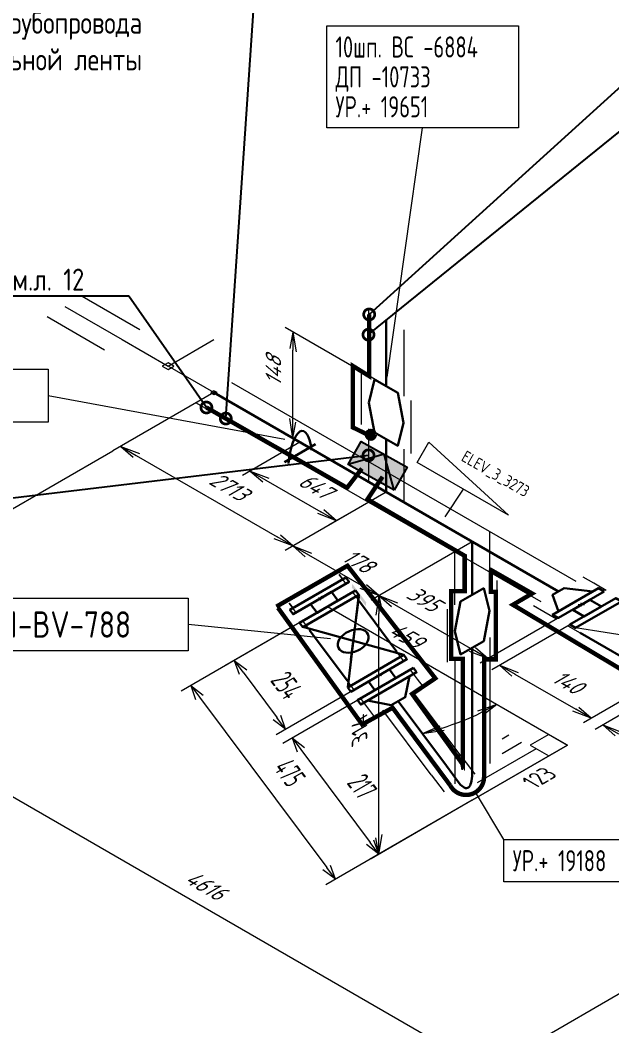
# Model space of a CAD drawing. Header units: millimetres. Extents: x 10051 to 26505, y 4675 to 5194.
# Drawn here: x 17602.6 to 17669.9, y 4956.3 to 5070.7 of the extents above; entities that cross this region are included whole.
import ezdxf
from ezdxf import colors
from ezdxf.entities.mleader import LeaderData, LeaderLine
from ezdxf.enums import TextEntityAlignment as Align
from ezdxf.math import Vec2, Vec3

# ---------------------------------------------------------------- set-up
doc = ezdxf.new("R2010")
doc.units = ezdxf.units.MM
doc.layers.get('0').update_dxf_attribs({"lineweight": 15})
for name, color, linetype, lineweight in [('--TEXT--', 150, 'Continuous', 25), ('_НС', 1, 'Continuous', 30), ('подложка', 252, 'Continuous', 9), ('Построение', 7, 'Continuous', 30), ('СН', 1, 'Continuous', 50)]:
    doc.layers.add(name, color=color, linetype=linetype, lineweight=lineweight)
doc.layers.add('Коробки', color=250, linetype='Continuous')
doc.styles.add('GOST_2.304', font='CS_Gost2304.shx', dxfattribs={"height": 2.5})
doc.styles.add('Style-CS_Gost2304', font='CS_Gost2304.shx')

# ---------------------------------------------------------------- blocks, each defined once
blk = doc.blocks.new('TerminatorOpen_0.4')
at = {"color": 0, "linetype": 'ByBlock', "lineweight": -2}
for q in [(-1, 0.2), (-1, 0), (-1, -0.2)]:
    blk.add_line((0, 0), q, dxfattribs=at)
blk = doc.blocks.new('A$C612D6D77')
at = {"layer": 'Коробки', "linetype": 'ByBlock', "ltscale": 0.5}
h = blk.add_hatch(color=3, dxfattribs=at)
h.paths.add_polyline_path([(300, 300), (0, 300), (0, 0)])
h.paths.add_polyline_path([(600, 0), (600, 300), (300, 300)])
at = {"layer": 'Коробки', "linetype": 'ByBlock', "ltscale": 0.5, "true_color": 0xffffff}
blk.add_hatch(color=7, dxfattribs=at).paths.add_polyline_path([(0, 0), (600, 0), (300, 300)])
at = {"layer": 'Коробки', "linetype": 'ByBlock', "ltscale": 0.5}
for p, q in [((0, 0), (300, 300)), ((300, 300), (600, 0))]:
    blk.add_line(p, q, dxfattribs=at)
blk.add_lwpolyline([(0, 0), (600, 0), (600, 300), (0, 300)], close=True, dxfattribs=at)
blk = doc.blocks.new('_DotSmall')
at = {"color": 0, "linetype": 'ByBlock', "const_width": 0.5}
blk.add_lwpolyline([(-0.0625, 0, 1), (0.0625, 0, 1)], format="xyb", close=True, dxfattribs=at)
blk = doc.blocks.new('*U5')
at = {"layer": 'СН'}
blk.add_hatch(color=256, dxfattribs=at).paths.add_polyline_path([(0.5, 0, 1), (-0.5, 0, 1)])
blk.add_circle((0, 0), 0.5, dxfattribs=at)

msp = doc.modelspace()

# ---------------------------------------------------------------- hatches: boundary and pattern name
at = {"extrusion": (-5.55112e-17, 0.816497, 0.57735)}
h = msp.add_hatch(color=256, dxfattribs=at)
edge = h.paths.add_edge_path()
edge.add_arc((-17624.6, -2752.81), 1, -45, 315)
at = {"layer": 'подложка', "true_color": 0x000000, "extrusion": (-0.707107, -0.408248, 0.57735)}
h = msp.add_hatch(color=18, dxfattribs=at)
edge = h.paths.add_edge_path()
edge.add_arc((4466.79, 10444.16), 1, 135, 495)
at = {"layer": 'подложка', "extrusion": (0.707107, 0.408248, -0.57735)}
h = msp.add_hatch(color=256, dxfattribs=at)
edge = h.paths.add_edge_path()
edge.add_arc((-4472.01, 10438.94), 1, -135, 225)
at = {"layer": 'подложка', "extrusion": (-0.707107, -0.408248, 0.57735)}
h = msp.add_hatch(color=256, dxfattribs=at)
edge = h.paths.add_edge_path()
edge.add_arc((4472.01, 10438.94), 0.462, 135, 495)
h = msp.add_hatch(color=256, dxfattribs=at)
edge = h.paths.add_edge_path()
edge.add_arc((4477.24, 10433.72), 0.462, 135, 495)
at = {"layer": 'подложка', "extrusion": (0.707107, 0.408248, -0.57735)}
h = msp.add_hatch(color=256, dxfattribs=at)
edge = h.paths.add_edge_path()
edge.add_arc((-4487.03, 10443.51), 0.462, -135, 225)
at = {"layer": 'подложка', "extrusion": (0.707107, -0.408248, 0.57735)}
h = msp.add_hatch(color=256, dxfattribs=at)
edge = h.paths.add_edge_path()
edge.add_arc((13161.73, -7215.69), 1, 45, 405)
at = {"layer": 'подложка', "extrusion": (-5.55112e-17, 0.816497, 0.57735)}
h = msp.add_hatch(color=256, dxfattribs=at)
edge = h.paths.add_edge_path()
edge.add_arc((-17663.77, -2713.65), 1, -45, 315)
at = {"layer": 'подложка', "extrusion": (0.707107, 0.408248, -0.57735)}
h = msp.add_hatch(color=256, dxfattribs=at)
edge = h.paths.add_edge_path()
edge.add_arc((-4492.25, 10438.29), 0.462, -135, 225)
at = {"layer": 'подложка', "extrusion": (0.707107, -0.408248, 0.57735)}
h = msp.add_hatch(color=256, dxfattribs=at)
edge = h.paths.add_edge_path()
edge.add_arc((13156.5, -7220.91), 1, 45, 405)
at = {"layer": 'подложка', "extrusion": (-5.55112e-17, 0.816497, 0.57735)}
h = msp.add_hatch(color=256, dxfattribs=at)
edge = h.paths.add_edge_path()
edge.add_ellipse((-17645.57, -2742.93), major_axis=(-0.22, -1.15), ratio=0.678749, start_angle=0, end_angle=360)
at = {"layer": 'подложка', "extrusion": (0.707107, -0.408248, 0.57735)}
h = msp.add_hatch(color=256, dxfattribs=at)
edge = h.paths.add_edge_path()
edge.add_arc((13146.71, -7230.7), 1, 45, 405)
at = {"layer": 'подложка', "extrusion": (-5.55112e-17, 0.816497, 0.57735)}
h = msp.add_hatch(color=256, dxfattribs=at)
edge = h.paths.add_edge_path()
edge.add_ellipse((-17651.05, -2730.22), major_axis=(-0.22, -1.15), ratio=0.678749, start_angle=0, end_angle=360)

# ---------------------------------------------------------------- linework, layer by layer
at = {"layer": '_НС', "linetype": 'Continuous', "lineweight": 30, "const_width": 0.5}
for points in [[(17642.45, 5023.36), (17642.45, 5023.36), (17640.39, 5024.36), (17640.39, 5031.35), (17642.26, 5030.19), (17642.26, 5037.2)], [(17623.75, 5026.62), (17639.74, 5017.49), (17641.43, 5019.68)], [(17631.7, 5003.98), (17639.79, 5008.63), (17649.78, 4995.83), (17647.14, 4994.05), (17652.9, 4986.04), (17652.9, 4998.04), (17651.58, 4998.04), (17651.58, 5005.73), (17653.12, 5005.73), (17653.12, 5009.76), (17642.06, 5016.18), (17643.78, 5018.75)]]:
    msp.add_lwpolyline(points, dxfattribs=at)
for points in [[(17656.08, 5008.19), (17656.08, 5005.65), (17656.66, 5005.65), (17656.66, 4997.99), (17655.32, 4997.99), (17655.32, 4984.61, -0.783562), (17651.47, 4983.66), (17644.92, 4992.48), (17641.46, 4990.58), (17631.89, 5003.84)], [(17655.96, 5008.23), (17660.79, 5005.47), (17658.6, 5004.19), (17678.42, 4992.36), (17680.71, 4993.64), (17704.68, 4979.94), (17704.68, 4924.5, 0.233239), (17707.56, 4918.65), (17744.89, 4897.21), (17744.89, 4877.68), (17730.96, 4868.79)]]:
    msp.add_lwpolyline(points, format="xyb", dxfattribs=at)
at = {"layer": 'подложка'}
for p, q in [((17644.32, 5030.06, 208.58), (17648.33, 5058.41, 208.58)), ((17644.32, 5030.06, 208.58), (17648.33, 5058.41, 208.58)), ((17632.67, 5022.98, 192.06), (17605.76, 5027.96, 192.06)), ((17632.67, 5022.98, 192.06), (17605.76, 5027.96, 192.06)), ((17588.93, 5007.72, 213.19), (17613.11, 5021.68, 193.45)), ((17637.87, 5000.32, 161.65), (17621.66, 5001.95, 161.65)), ((17637.87, 5000.32, 161.65), (17621.66, 5001.95, 161.65)), ((17657.58, 4977.49), (17654.33, 4982.87))]:
    msp.add_line(p, q, dxfattribs=at)
at = {"layer": 'подложка', "extrusion": (-5.55112e-17, 0.816497, 0.57735)}
for p, q in [((17609.63, 5039.27, 168.57), (17616.16, 5035.5, 173.9)), ((17605.63, 5036.96, 171.84), (17612.16, 5033.19, 177.17)), ((17626.6, 5029.47, 182.43), (17665.77, 5006.86, 214.41)), ((17624.6, 5028.31, 184.06), (17613.11, 5021.68, 193.45)), ((17622.6, 5027.16, 185.7), (17661.77, 5004.55, 217.67)), ((17634.39, 5022.66, 192.06), (17627.85, 5018.88, 197.4)), ((17615.76, 5021.17, 194.17), (17631.81, 5011.9, 207.27)), ((17630.5, 5018.37, 198.12), (17636.76, 5014.76, 203.23)), ((17644.18, 5017.01, 200.05), (17632.69, 5010.37, 209.43)), ((17644.18, 5017.01, 200.05), (17632.69, 5010.37, 209.43)), ((17644.18, 5017.01, 200.05), (17637.64, 5013.23, 205.39)), ((17653.98, 5011.35, 208.05), (17642.48, 5004.72, 217.43)), ((17653.98, 5011.35, 208.05), (17642.48, 5004.72, 217.43)), ((17635.35, 5009.86, 210.16), (17641.6, 5006.25, 215.26)), ((17639.62, 5006.59, 152.42), (17638.83, 5007.65, 150.92)), ((17638.83, 5007.65, 150.92), (17639.25, 5007.08, 151.73)), ((17667.79, 5006.64, 214.71), (17666.59, 5007.33, 213.73)), ((17669.21, 5005.83, 215.86), (17667.79, 5006.64, 214.71)), ((17636.71, 5004.72, 155.06), (17636.87, 5005.19, 154.4)), ((17640.35, 5005.61, 153.81), (17641.14, 5004.55, 155.31)), ((17633.96, 5003.33, 157.04), (17633.17, 5004.39, 155.54)), ((17633.17, 5004.39, 155.54), (17633.6, 5003.82, 156.35)), ((17637.07, 5004.93, 154.78), (17636.51, 5004.99, 154.69)), ((17645.14, 5004.21, 218.15), (17654, 4999.09, 225.39)), ((17666.38, 5004.19, 218.17), (17654.89, 4997.56, 227.56)), ((17662.13, 5003.38, 219.33), (17660.94, 5004.07, 218.35)), ((17666.73, 5004.19, 218.17), (17666.02, 5004.19, 218.17)), ((17666.38, 5003.99, 218.46), (17666.38, 5004.4, 217.88)), ((17637.52, 5003.98, 156.12), (17664.82, 4988.22, 178.41)), ((17667.68, 5003.44, 219.24), (17656.19, 4996.81, 228.62)), ((17663.55, 5002.56, 220.48), (17662.13, 5003.38, 219.33)), ((17634.69, 5002.35, 158.43), (17635.49, 5001.29, 159.93)), ((17664.85, 5001.81, 221.55), (17666.27, 5000.99, 222.7)), ((17646.2, 4997.78, 164.88), (17645.41, 4998.84, 163.38)), ((17575.15, 4997.72, 227.33), (17653.86, 4952.27, 291.6)), ((17678.13, 4997.41, 227.77), (17666.64, 4990.78, 237.15)), ((17643.65, 4996.12, 167.23), (17643.1, 4996.18, 167.15)), ((17643.29, 4995.92, 167.52), (17643.45, 4996.38, 166.86)), ((17646.93, 4996.8, 166.27), (17647.72, 4995.74, 167.76)), ((17658.84, 4996.3, 229.34), (17665.75, 4992.31, 234.98)), ((17679.43, 4996.66, 228.83), (17667.94, 4990.02, 238.21)), ((17640.54, 4994.52, 169.5), (17639.75, 4995.58, 168)), ((17647.72, 4995.74, 167.76), (17648.39, 4994.85, 169.03)), ((17652.79, 4986.88, 180.3), (17647.31, 4994.22, 169.92)), ((17641.27, 4993.54, 170.88), (17642.07, 4992.48, 172.38)), ((17656.78, 4992.86, 171.84), (17654.59, 4992.1, 172.91)), ((17656.78, 4992.86, 171.84), (17654.93, 4991.89, 173.22)), ((17656.78, 4992.86, 171.84), (17655.27, 4991.68, 173.52)), ((17642.07, 4992.48, 172.38), (17642.74, 4991.58, 173.65)), ((17649.31, 4984.87, 183.15), (17643.82, 4992.21, 172.77)), ((17648.31, 4989.54, 176.53), (17650.34, 4990.44, 175.27)), ((17648.31, 4989.54, 176.53), (17650.56, 4990.18, 175.64)), ((17648.31, 4989.54, 176.53), (17650.77, 4989.92, 176.01)), ((17658.15, 4989.35, 176.81), (17657.39, 4988.91, 177.43)), ((17653.98, 4981.96, 187.26), (17664.82, 4988.22, 178.41)), ((17659.59, 4988.52, 177.99), (17657.39, 4987.25, 179.78)), ((17652.79, 4986.88, 180.3), (17654.26, 4984.92, 183.07)), ((17661.26, 4987.82, 178.97), (17654.52, 4983.93, 184.47)), ((17649.31, 4984.87, 183.15), (17650.77, 4982.91, 185.92)), ((17706.85, 4980.83, 251.22), (17654.74, 4950.74, 293.76))]:
    msp.add_line(p, q, dxfattribs=at)
at = {"layer": 'подложка', "extrusion": (0.707107, 0.408248, -0.57735)}
for p, q in [((17642.18, 5037.76, 212.28), (17642.18, 5030.22, 206.95)), ((17646.18, 5035.45, 215.54), (17646.18, 5027.91, 210.21)), ((17641.36, 5030.7, 206.27), (17641.36, 5024.67, 202.01)), ((17647.01, 5027.43, 210.89), (17647.01, 5021.4, 206.63)), ((17642.18, 5024.19, 202.68), (17642.18, 5018.16, 198.42)), ((17646.18, 5021.88, 205.95), (17646.18, 5015.85, 201.69)), ((17655.98, 5006.48, 202.15), (17655.98, 5012.51, 206.41)), ((17651.98, 5004.17, 205.42), (17651.98, 5010.2, 209.68)), ((17656.8, 5000.93, 197.21), (17656.8, 5006.96, 201.47)), ((17651.15, 4997.66, 201.83), (17651.15, 5003.69, 206.09)), ((17655.98, 5000.45, 197.89), (17655.98, 4989.14, 189.89)), ((17651.98, 4998.14, 201.15), (17651.98, 4986.83, 193.16)), ((17655.98, 4989.14, 189.89), (17655.98, 4986.13, 187.76)), ((17651.98, 4986.83, 193.16), (17651.98, 4983.82, 191.03))]:
    msp.add_line(p, q, dxfattribs=at)
at = {"layer": 'подложка', "extrusion": (-0.707107, -0.408248, 0.57735)}
for p, q in [((17644.18, 5029.07, 208.58), (17632.69, 5035.7, 199.2)), ((17633.58, 5025.17, 192.84), (17633.58, 5033.15, 198.48)), ((17644.18, 5017.01, 200.05), (17632.69, 5023.64, 190.67))]:
    msp.add_line(p, q, dxfattribs=at)
at = {"layer": 'подложка', "extrusion": (6.98183e-16, -1.27676e-15, -1)}
msp.add_line((17650.9, 5014.19, 205.52), (17652.97, 5017.35, 207.15), dxfattribs=at)
at = {"layer": 'подложка', "extrusion": (0.707107, -0.408248, 0.57735)}
for p, q in [((17653.98, 5011.35, 208.05), (17642.48, 5004.72, 217.43)), ((17643.37, 4977.88, 197.36), (17643.37, 5003.19, 215.26)), ((17653.98, 4981.96, 187.26), (17642.48, 4975.32, 196.64))]:
    msp.add_line(p, q, dxfattribs=at)
at = {"layer": 'подложка', "extrusion": (-0.318028, 0.686756, 0.653625)}
for p, q in [((17637.52, 5003.98, 156.12), (17620.89, 4994.38, 158.11)), ((17637.52, 5003.98, 156.12), (17625.84, 4997.23, 157.52)), ((17627.91, 4996.53, 159.26), (17631.78, 4991.35, 166.59)), ((17643.37, 4996.15, 167.19), (17631.69, 4989.4, 168.59)), ((17644.1, 4995.17, 168.57), (17632.42, 4988.43, 169.98)), ((17622.96, 4993.67, 159.86), (17637.43, 4974.3, 187.25)), ((17634.49, 4987.72, 171.72), (17642.38, 4977.16, 186.66)), ((17653.98, 4981.96, 187.26), (17637.34, 4972.36, 189.26)), ((17653.98, 4981.96, 187.26), (17642.29, 4975.21, 188.66))]:
    msp.add_line(p, q, dxfattribs=at)
at = {"layer": 'подложка', "extrusion": (5.55112e-17, -0.816497, -0.57735)}
msp.add_line((17680.09, 4999.29, 225.1), (17665.72, 5001.56, 221.9), dxfattribs=at)
at = {"layer": 'подложка', "extrusion": (-0.918216, -0.228677, 0.323398)}
for p, q in [((17651.98, 4987.65, 185.61), (17652.75, 4986.33, 186.88)), ((17652.82, 4985.43, 186.43), (17652.51, 4987.26, 186.86)), ((17652.75, 4986.33, 186.88), (17652.82, 4985.43, 186.43))]:
    msp.add_line(p, q, dxfattribs=at)
at = {"layer": 'подложка', "extrusion": (-5.55112e-17, 0.816497, 0.57735), "elevation": 4211.87}
for points in [[(-17607.63, -2769.78), (-17614.16, -2763.25)], [(-17614.16, -2763.25), (-17619.38, -2758.03)], [(-17619.38, -2758.03), (-17624.6, -2763.25)], [(-17624.6, -2752.81), (-17619.38, -2758.03)]]:
    msp.add_lwpolyline(points, dxfattribs=at)
at = {"layer": 'подложка', "elevation": 211.42, "flags": 128}
msp.add_lwpolyline([(17658.12, 5014.38), (17647.73, 5020.38), (17649.06, 5022.69), (17658.12, 5014.38)], dxfattribs=at)
at = {"layer": 'подложка', "extrusion": (-5.55112e-17, 0.816497, 0.57735), "elevation": 4175.87, "flags": 128}
for points in [[(-17637.52, -2761.58), (-17664.82, -2734.28), (-17653.98, -2723.44)], [(-17664.82, -2734.28), (-17662.7, -2736.4), (-17660.58, -2734.28), (-17662.7, -2732.16), (-17664.82, -2734.28)]]:
    msp.add_lwpolyline(points, dxfattribs=at)
at = {"layer": 'подложка', "extrusion": (-5.55112e-17, 0.816497, 0.57735)}
msp.add_arc((-17637.52, -2761.58, 4175.87), 27.23, 118.5951, 129.7382, dxfattribs=at)
at = {"layer": 'подложка', "extrusion": (-0.912166, -0.133595, 0.387435)}
msp.add_solid([(-2395.08, 7197.54, -16696.37), (-2397.41, 7194.29, -16696.37), (-2394.67, 7197.25, -16696.37), (-2397, 7193.99, -16696.37)], dxfattribs=at)
at = {"layer": 'подложка'}
for points in [[(17637.43, 5070.01, 208.58), (17659.23, 5070.01, 208.58), (17659.23, 5058.41, 208.58), (17637.43, 5058.41, 208.58)], [(17620.03, 5031.33, 179.8), (17619.38, 5031.7, 179.27), (17618.73, 5031.33, 179.8), (17619.38, 5030.95, 180.33)], [(17579.99, 5030.96, 192.06), (17605.76, 5030.96, 192.06), (17605.76, 5024.96, 192.06), (17579.99, 5024.96, 192.06)], [(17624.25, 5028.31, 184.06), (17624.6, 5028.11, 184.35), (17624.96, 5028.31, 184.06), (17624.6, 5028.52, 183.77)], [(17595.44, 5004.95, 161.65), (17621.66, 5004.95, 161.65), (17621.66, 4998.95, 161.65), (17595.44, 4998.95, 161.65)], [(17657.58, 4977.49), (17672.91, 4977.49), (17672.91, 4972.69), (17657.58, 4972.69)]]:
    msp.add_3dface(points, dxfattribs=at)
at = {"layer": 'Построение', "ltscale": 0.3, "extrusion": (-0.707107, 0.408248, -0.57735)}
msp.add_line((17636.16, 5022.46, 189.75), (17632.63, 5020.41, 192.64), dxfattribs=at)
at = {"layer": 'Построение', "ltscale": 0.3, "extrusion": (-0.707107, -0.408248, 0.57735)}
msp.add_line((17644.18, 5017.01, 200.05), (17644.18, 5023.04, 204.32), dxfattribs=at)
at = {"layer": 'Построение', "ltscale": 0.3, "extrusion": (0.707107, 0.408248, -0.57735)}
msp.add_line((17653.98, 5011.35, 208.05), (17653.98, 5005.32, 203.78), dxfattribs=at)
at = {"layer": 'Построение', "ltscale": 0.3, "extrusion": (1, 0, 0)}
for points, elevation in [([(5036.6, 213.91), (5029.07, 208.58)], 17644.18), ([(4999.29, 199.52), (4987.99, 191.52)], 17653.98)]:
    msp.add_lwpolyline(points, dxfattribs=dict(at, elevation=elevation))
at = {"layer": 'Построение', "ltscale": 0.3, "extrusion": (0.707107, 0.408248, -0.57735), "elevation": 14409.01}
msp.add_lwpolyline([(-4470.7, 10437.63), (-4467.45, 10439.56), (-4465.48, 10442.85), (-4468.11, 10445.48), (-4471.4, 10443.51), (-4473.33, 10440.26), (-4470.7, 10437.63)], close=True, dxfattribs=at)
at = {"layer": 'Построение', "ltscale": 0.3, "extrusion": (-5.55112e-17, 0.816497, 0.57735)}
for points, elevation in [([(-17624.6, -2752.81), (-17663.77, -2713.65)], 4211.87), ([(-17667.68, -2713.65), (-17664.42, -2714.3), (-17663.11, -2712.99), (-17663.77, -2709.73)], 4211.87), ([(-17645.41, -2752.68), (-17641.14, -2762.57)], 4175.87), ([(-17639.75, -2747.03), (-17635.49, -2756.92)], 4175.87), ([(-17666.27, -2705.49), (-17673.88, -2697.87)], 4211.87), ([(-17651.05, -2730.22), (-17645.57, -2742.93)], 4175.87)]:
    msp.add_lwpolyline(points, dxfattribs=dict(at, elevation=elevation))
at = {"layer": 'Построение', "ltscale": 0.3, "extrusion": (-0.318028, 0.686756, 0.653625), "elevation": -2070.66}
for points in [[(-18111.25, 1995.02), (-18105.7, 2008.83)], [(-18113.01, 2007.82), (-18103.93, 1996.02)], [(-18112.6, 2011.6), (-18111.15, 2014.6), (-18109.33, 2014.85), (-18107.12, 2012.36)]]:
    msp.add_lwpolyline(points, dxfattribs=at)
at = {"layer": 'Построение', "ltscale": 0.3, "extrusion": (-0.707107, 0.408248, -0.57735), "elevation": -10557.48}
msp.add_lwpolyline([(-13163.04, -7217), (-13161.11, -7220.25), (-13157.82, -7222.22), (-13155.19, -7219.59), (-13157.16, -7216.31), (-13160.41, -7214.37), (-13163.04, -7217)], close=True, dxfattribs=at)
at = {"layer": 'Построение', "ltscale": 0.3, "extrusion": (0.912166, 0.133595, -0.387435), "elevation": 16696.37}
msp.add_lwpolyline([(2388.92, 7190.67), (2395.84, 7195.62)], dxfattribs=at)
at = {"layer": 'Построение', "ltscale": 0.3, "extrusion": (0.918216, 0.228677, -0.323398), "elevation": 17288.86}
msp.add_lwpolyline([(572.49, 6100.74), (570.23, 6103.66, -0.414227), (570.91, 6108.84), (573.83, 6111.1)], format="xyb", dxfattribs=at)
at = {"layer": 'Построение', "ltscale": 0.3, "extrusion": (-0.318028, 0.686756, 0.653625)}
msp.add_circle((-18108.47, 2001.92, -2070.66), 1.85, dxfattribs=at)
at = {"layer": 'Построение', "ltscale": 0.3, "extrusion": (0.707107, -0.408248, 0.57735)}
msp.add_ellipse((17634.39, 5019.39, 189.75), major_axis=(0, -4.49, -3.18), ratio=0.363636, start_param=1.942965, end_param=4.34022, dxfattribs=at)
at = {"layer": 'Построение', "ltscale": 0.3, "extrusion": (0.912166, 0.133595, -0.387435)}
msp.add_point((17640.3, 4998.73, 160.84), dxfattribs=at)
at = {"layer": 'Построение', "ltscale": 0.3}
for points in [[(17639.61, 5007.28, 153.66), (17639.97, 5006.8, 154.35), (17633.61, 5003.12, 155.11), (17633.24, 5003.61, 154.42)], [(17640.7, 5005.82, 155.74), (17641.07, 5005.33, 156.43), (17634.71, 5001.65, 157.19), (17634.34, 5002.14, 156.5)], [(17635.6, 5004.27, 154.88), (17636.33, 5003.29, 156.26), (17638.71, 5004.67, 155.97), (17637.98, 5005.65, 154.59)], [(17668.99, 5005.7, 216.04), (17668.34, 5006.08, 215.51), (17663.11, 5003.06, 219.77), (17663.77, 5002.69, 220.3)], [(17670.95, 5004.57, 217.64), (17670.29, 5004.95, 217.11), (17665.07, 5001.93, 221.37), (17665.72, 5001.56, 221.9)], [(17666.7, 5002.87, 220.04), (17665.4, 5003.63, 218.97), (17667.36, 5004.76, 217.37), (17668.66, 5004, 218.44)], [(17646.19, 4998.48, 166.12), (17646.55, 4997.99, 166.81), (17640.19, 4994.31, 167.57), (17639.83, 4994.8, 166.88)], [(17647.28, 4997.01, 168.19), (17647.65, 4996.52, 168.89), (17641.29, 4992.85, 169.65), (17640.92, 4993.34, 168.96)], [(17642.91, 4994.48, 168.72), (17642.18, 4995.46, 167.33), (17644.56, 4996.84, 167.05), (17645.3, 4995.86, 168.43)]]:
    msp.add_3dface(points, dxfattribs=at)

# ---------------------------------------------------------------- block references
at = {"layer": 'Коробки', "linetype": 'ByBlock', "xscale": -0.01, "yscale": 0.01, "zscale": 0.01, "rotation": 330.8751218249242}
msp.add_blockref('A$C612D6D77', (17645.11, 5017.23), dxfattribs=at)
at = {"layer": 'подложка', "extrusion": (-0.707107, -0.408248, 0.57735), "xscale": 2.500000000000002, "yscale": 2.500000000000002, "zscale": 2.500000000000002}
for p, rotation in [((4456.19, 10433.56, -14409.01), 135), ((4466.63, 10423.11, -14409.01), 315.0000000000001)]:
    msp.add_blockref('TerminatorOpen_0.4', p, dxfattribs=dict(at, rotation=rotation))
at = {"layer": 'подложка', "extrusion": (-5.55112e-17, 0.816497, 0.57735), "xscale": 2.5, "yscale": 2.5, "zscale": 2.5}
for p, rotation in [((-17614, -2742.2, 4211.87), 314.9999999999999), ((-17628.74, -2737.36, 4211.87), 314.9999999999999), ((-17638.53, -2727.57, 4211.87), 134.9999999999999), ((-17633.58, -2722.62, 4211.87), 134.9999999999999), ((-17633.58, -2722.62, 4211.87), 314.9999999999999), ((-17643.37, -2712.83, 4211.87), 134.9999999999999), ((-17643.37, -2712.83, 4211.87), 314.9999999999999), ((-17655.77, -2700.43, 4211.87), 134.9999999999999), ((-17657.08, -2699.12, 4211.87), 314.9999999999999), ((-17667.52, -2688.68, 4211.87), 134.9999999999999), ((-17668.83, -2687.37, 4211.87), 314.9999999999999)]:
    msp.add_blockref('TerminatorOpen_0.4', p, dxfattribs=dict(at, rotation=rotation))
at = {"layer": 'подложка', "extrusion": (0.707107, -0.408248, 0.57735), "xscale": 2.499999999999999, "yscale": 2.499999999999999, "zscale": 2.499999999999999}
for p, rotation in [((13156.34, -7199.86, 10557.48), 44.99999999999996), ((13130.88, -7225.32, 10557.48), 225)]:
    msp.add_blockref('TerminatorOpen_0.4', p, dxfattribs=dict(at, rotation=rotation))
at = {"layer": 'подложка', "extrusion": (-0.318028, 0.686756, 0.653625)}
for p, xscale, yscale, zscale, rotation in [((-18095.27, 1996.29, -2070.66), 2.500000000000003, 2.500000000000003, 2.500000000000003, 277.8535838083199), ((-18089.57, 1997.07, -2070.66), 2.500000000000003, 2.500000000000003, 2.500000000000003, 277.8535838083197), ((-18097.28, 2010.92, -2070.66), 2.500000000000003, 2.500000000000003, 2.500000000000003, 97.85358380831983), ((-18097.54, 2012.75, -2070.66), 2.500000000000001, 2.500000000000001, 2.500000000000001, 277.8535838083197), ((-18100.94, 2037.44, -2070.66), 2.500000000000001, 2.500000000000001, 2.500000000000001, 97.85358380831971), ((-18095.25, 2038.22, -2070.66), 2.500000000000003, 2.500000000000003, 2.500000000000003, 97.85358380831971)]:
    msp.add_blockref('TerminatorOpen_0.4', p, dxfattribs=dict(at, xscale=xscale, yscale=yscale, zscale=zscale, rotation=rotation))
at = {"layer": 'СН'}
msp.add_blockref('*U5', (17642.45, 5023.52), dxfattribs=at)

# ---------------------------------------------------------------- texts
at = {"layer": 'подложка', "style": 'Style-CS_Gost2304', "width": 0.875}
for s, p in [('10шп. ВС -6884', (17638.43, 5067.61, 208.58)), ('ДП -10733', (17638.43, 5064.21, 208.58)), ('УР.+ 19651', (17638.43, 5060.81, 208.58)), ('УР.+ 19188', (17658.58, 4975.09))]:
    msp.add_text(s, height=2.4, rotation=360, dxfattribs=at).set_placement(p, align=Align.MIDDLE_LEFT)
at = {"layer": 'подложка', "style": 'Style-CS_Gost2304'}
msp.add_text('1631-BV-788', height=3, rotation=360, dxfattribs=at).set_placement((17596.44, 5001.95, 161.65), align=Align.MIDDLE_LEFT)
at = {"layer": 'подложка', "extrusion": (-5.55112e-17, 0.816497, 0.57735), "style": 'GOST_2.304'}
msp.add_text('4616', height=2.5, rotation=135, dxfattribs=at).set_placement((-17621.14, -2656.47, 4211.87))
at = {"layer": 'подложка', "extrusion": (-0.707107, -0.408248, 0.57735), "insert": (17631.37, 5031.15, 194.36), "char_height": 2.5, "attachment_point": 5, "text_direction": (0, 0.816497, 0.57735), "style": 'GOST_2.304'}
msp.add_mtext('\\A1;148', dxfattribs=at)
at = {"layer": 'подложка', "extrusion": (-5.55112e-17, 0.816497, 0.57735), "char_height": 2.5, "attachment_point": 5, "style": 'GOST_2.304'}
for s, insert, text_direction in [('\\A1;2713', (17626.61, 5017.45, 199.42), (0.707107, -0.408248, 0.57735)), ('\\A1;647', (17636.46, 5017.49, 199.37), (0.707107, -0.408248, 0.57735)), ('\\A1;178', (17641.3, 5008.98, 211.41), (0.707107, -0.408248, 0.57735)), ('\\A1;395', (17648.76, 5004.67, 217.5), (0.707107, -0.408248, 0.57735)), ('\\A1;459', (17646.78, 5000.47, 161.08), (0.707107, -0.408248, 0.57735)), ('\\A1;140', (17665.13, 4995.22, 230.86), (0.707107, -0.408248, 0.57735)), ('\\A1;123', (17661.61, 4984.53, 183.63), (0.707107, 0.408248, -0.57735))]:
    msp.add_mtext(s, dxfattribs=dict(at, insert=insert, text_direction=text_direction))
at = {"layer": 'подложка', "extrusion": (-0.318028, 0.686756, 0.653625), "char_height": 2.5, "attachment_point": 5, "text_direction": (0.39608, -0.530132, 0.74972), "style": 'GOST_2.304'}
for s, insert in [('\\A1;254', (17632.88, 4995.03, 163.26)), ('\\A1;475', (17633.23, 4985.08, 173.89)), ('\\A1;217', (17641.47, 4983.53, 179.52))]:
    msp.add_mtext(s, dxfattribs=dict(at, insert=insert))
at = {"layer": 'подложка', "extrusion": (0.707107, -0.408248, 0.57735), "insert": (17641.16, 4989.97, 208.62), "char_height": 2.5, "attachment_point": 5, "text_direction": (0, 0.816497, 0.57735), "style": 'GOST_2.304'}
msp.add_mtext('\\A1;314', dxfattribs=at)
at = {"layer": 'подложка', "style": 'Style-CS_Gost2304'}
msp.add_attdef('ELEV_3_3273', text='0.3%', height=1.333, rotation=330, dxfattribs=at).set_placement((17656.64, 5019.08, 211.42), align=Align.MIDDLE_CENTER)

# ---------------------------------------------------------------- leaders
at = {"layer": '--TEXT--'}
ml = msp.add_multileader_mtext('Standard', dxfattribs=at)
ml.set_content('СН126.5.3\\P60ВТС2-ВР (6 м)\\Pспирально: на 1п/м трубопровода\\P1,1 м нагревательной ленты', color=256, style='GOST_2.304')
ml.set_leader_properties()
ml.set_arrow_properties(name='DOTSMALL')
ml.build(insert=Vec2(0, 0))
ml.multileader.update_dxf_attribs({"text_left_attachment_type": 6, "text_right_attachment_type": 6, "dogleg_length": 0.36, "arrow_head_size": 2.5})
ctx = ml.context
ctx.base_point, ctx.char_height, ctx.arrow_head_size, ctx.plane_origin = Vec3(17560.43, 5076.82), 2.5, 2.5, Vec3(17626.53, 5102.41)
ctx.left_attachment, ctx.right_attachment, ctx.text_align_type = 6, 6, 2
notes = []
notes.append((ctx, [(0, (1, 1, 0), (17629.46, 5076.82), (-1, 0), 11.02, [(0, [(17625.95, 5025.36)], 0, [])])]))
ctx.mtext.insert, ctx.mtext.defined_height, ctx.mtext.alignment, ctx.mtext.flow_direction = Vec3(17616.44, 5079.95), 0.0309, 3, 5
ml = msp.add_multileader_mtext('Standard', dxfattribs=at)
ml.set_content('{\\C0;Продолжение см.л. 14}', color=256, style='GOST_2.304')
ml.set_leader_properties()
ml.set_arrow_properties(name='DOTSMALL')
ml.build(insert=Vec2(0, 0))
ml.multileader.update_dxf_attribs({"text_left_attachment_type": 6, "text_right_attachment_type": 6, "dogleg_length": 0.36, "arrow_head_size": 2.5})
ctx = ml.context
ctx.base_point, ctx.char_height, ctx.arrow_head_size, ctx.plane_origin = Vec3(17686.22, 5074.26), 2.5, 2.5, Vec3(17734.85, 5078.64)
ctx.left_attachment, ctx.right_attachment, ctx.text_align_type = 6, 6, 2
notes.append((ctx, [(1, (1, 1, 0), (17683.16, 5074.26), (1, 0), 3.06, [(0, [(17642.26, 5037.2)], 0, [])])]))
ctx.mtext.insert, ctx.mtext.defined_height, ctx.mtext.alignment, ctx.mtext.flow_direction = Vec3(17721.35, 5077.39), 0.0309, 3, 5
ml = msp.add_multileader_mtext('Standard', dxfattribs=at)
ml.set_content('СН126.6.1\\P30ВТС2-ВР (8 м)', color=256, style='GOST_2.304')
ml.set_leader_properties()
ml.set_arrow_properties(name='DOTSMALL')
ml.build(insert=Vec2(0, 0))
ml.multileader.update_dxf_attribs({"text_left_attachment_type": 6, "text_right_attachment_type": 6, "dogleg_length": 0.36, "arrow_head_size": 2.5})
ctx = ml.context
ctx.base_point, ctx.char_height, ctx.arrow_head_size, ctx.plane_origin = Vec3(17683.83, 5059.69), 2.5, 2.5, Vec3(17680.9, 5085.28)
ctx.left_attachment, ctx.right_attachment, ctx.text_align_type = 6, 6, 2
notes.append((ctx, [(1, (1, 1, 0), (17672.82, 5059.69), (1, 0), 11.02, [(0, [(17642.18, 5034.9)], 0, [])])]))
ctx.mtext.insert, ctx.mtext.defined_height, ctx.mtext.alignment, ctx.mtext.flow_direction = Vec3(17711.46, 5062.69), 0.0309, 3, 5
ml = msp.add_multileader_mtext('Standard', dxfattribs=at)
ml.set_content('{\\C0;Продолжение см.л. 12}', color=256, style='GOST_2.304')
ml.set_leader_properties()
ml.set_arrow_properties(name='DOTSMALL')
ml.build(insert=Vec2(0, 0))
ml.multileader.update_dxf_attribs({"text_left_attachment_type": 6, "text_right_attachment_type": 6, "dogleg_length": 0.36, "arrow_head_size": 2.5})
ctx = ml.context
ctx.base_point, ctx.char_height, ctx.arrow_head_size, ctx.plane_origin = Vec3(17574.8, 5039.29), 2.5, 2.5, Vec3(17640.53, 5058.48)
ctx.left_attachment, ctx.right_attachment, ctx.text_align_type = 6, 6, 2
notes.append((ctx, [(0, (1, 1, 0), (17614.91, 5039.29), (-1, 0), 3.06, [(0, [(17623.75, 5026.62)], 0, [])])]))
ctx.mtext.insert, ctx.mtext.defined_height, ctx.mtext.alignment, ctx.mtext.flow_direction = Vec3(17609.85, 5042.41), 0.0309, 3, 5
ml = msp.add_multileader_mtext('Standard', dxfattribs=at)
ml.set_content('16-В126.6', color=256, style='GOST_2.304')
ml.set_leader_properties()
ml.set_arrow_properties(name='DOTSMALL')
ml.build(insert=Vec2(0, 0))
ml.multileader.update_dxf_attribs({"text_left_attachment_type": 6, "text_right_attachment_type": 6, "dogleg_length": 3.06, "arrow_head_size": 2.5})
ctx = ml.context
ctx.base_point, ctx.char_height, ctx.arrow_head_size, ctx.plane_origin = Vec3(17568.77, 5014.94), 2.5, 2.5, Vec3(17604.65, 5045.65)
ctx.left_attachment, ctx.right_attachment, ctx.text_align_type = 6, 6, 2
notes.append((ctx, [(0, (1, 1, 0), (17590.17, 5014.94), (-1, 0), 3.06, [(0, [(17642.18, 5021.18)], 0, [])])]))
ctx.mtext.insert, ctx.mtext.defined_height, ctx.mtext.alignment, ctx.mtext.flow_direction = Vec3(17585.11, 5017.94), 0.0309, 3, 5
for ctx, leaders in notes:
    for number, flags, end, landing, length, lines in leaders:
        leader = LeaderData()
        leader.index, (leader.has_last_leader_line, leader.has_dogleg_vector, leader.attachment_direction) = number, flags
        leader.last_leader_point, leader.dogleg_vector, leader.dogleg_length = Vec3(end), Vec3(landing), length
        for number, points, colour, breaks in lines:
            line = LeaderLine()
            line.index, line.vertices, line.color, line.breaks = number, Vec3.list(points), colors.encode_raw_color(colour), breaks
            leader.lines.append(line)
        ctx.leaders.append(leader)

doc.saveas('drawing.dxf')
